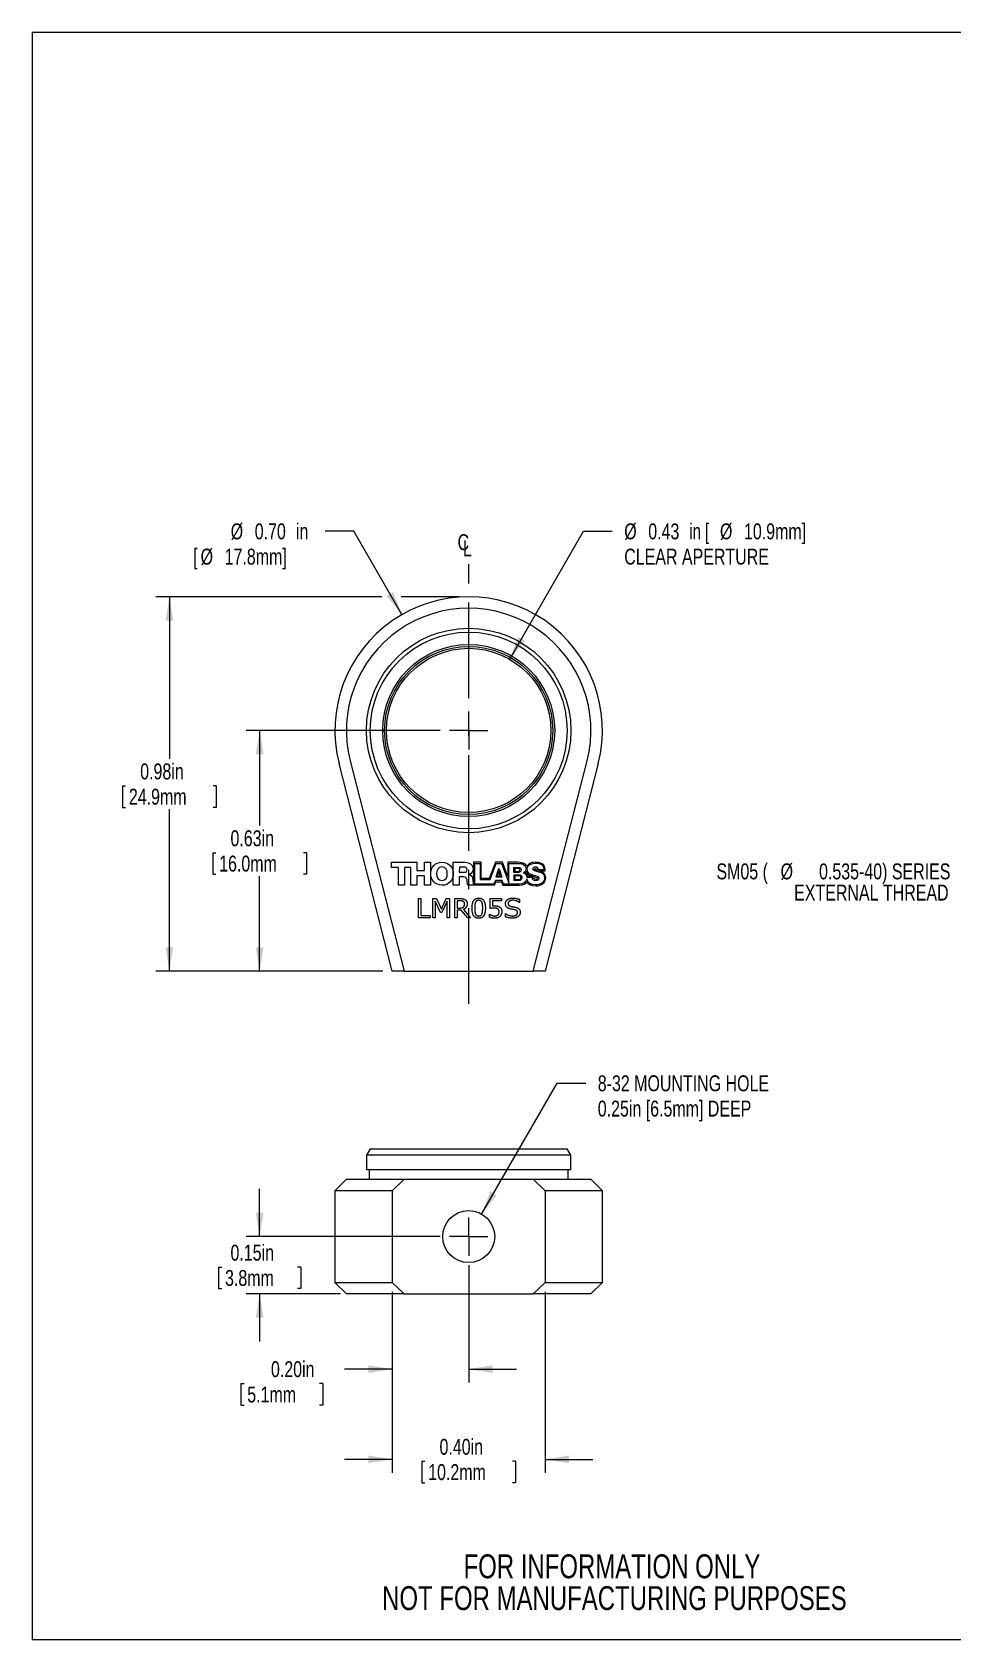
# Model space of a CAD drawing. Header units: inches. Extents: x 0.1 to 10.9, y 0 to 8.5.
# Drawn here: x 0.06 to 4.88, y 0.04 to 8.45 of the extents above; entities that cross this region are included whole.
import ezdxf

# ---------------------------------------------------------------- set-up
doc = ezdxf.new("R2010")
doc.units = ezdxf.units.IN
doc.header["$MEASUREMENT"] = 0
doc.linetypes.add('CENTERX2', pattern=[0.8, 0.5, -0.1, 0.1, -0.1])
doc.styles.add('SLDTEXTSTYLE0', font='TXT', dxfattribs={"width": 0.75})
doc.styles.add('SLDTEXTSTYLE3', font='TXT', dxfattribs={"width": 0.6875})
doc.dimstyles.new('SLDDIMSTYLE0', dxfattribs={"dimtxt": 0.083333, "dimasz": 0.125, "dimexe": 0, "dimexo": 0.0625, "dimgap": 0.020833, "dimtad": 0, "dimtih": 1, "dimtoh": 1, "dimlfac": 0.5, "dimrnd": 1e-09, "dimdsep": 46, "dimtxsty": 'SLDTEXTSTYLE0', "dimsah": 1, "dimcen": 0.09, "dimadec": 0, "dimazin": 2, "dimtfac": 1, "dimtofl": 0, "dimtmove": 0, "dimatfit": 3, "dimfxl": 1, "dimfrac": 2, "dimtolj": 1, "dimtzin": 12, "dimarcsym": 0})
doc.dimstyles.new('SLDDIMSTYLE1', dxfattribs={"dimtxt": 0.083333, "dimasz": 0.125, "dimexe": 0, "dimexo": 0.0625, "dimgap": 0.020833, "dimtad": 0, "dimtih": 1, "dimtoh": 1, "dimlfac": 0.5, "dimrnd": 1e-09, "dimzin": 0, "dimdsep": 46, "dimtxsty": 'SLDTEXTSTYLE0', "dimsah": 1, "dimcen": 0, "dimadec": 0, "dimazin": 0, "dimtfac": 1, "dimtofl": 0, "dimtmove": 0, "dimatfit": 3, "dimfxl": 1, "dimfrac": 2, "dimtolj": 1, "dimtzin": 12, "dimarcsym": 0})
doc.dimstyles.new('SLDDIMSTYLE2', dxfattribs={"dimtxt": 0.083333, "dimasz": 0.125, "dimexe": 0, "dimexo": 0.0625, "dimgap": 0.020833, "dimtad": 0, "dimtih": 1, "dimtoh": 1, "dimlfac": 0.5, "dimrnd": 1e-09, "dimdsep": 46, "dimtxsty": 'SLDTEXTSTYLE0', "dimsah": 1, "dimcen": 0, "dimadec": 0, "dimazin": 2, "dimtfac": 1, "dimtofl": 0, "dimtmove": 0, "dimatfit": 3, "dimfxl": 1, "dimfrac": 2, "dimtolj": 1, "dimtzin": 12, "dimarcsym": 0})
doc.dimstyles.new('SLDDIMSTYLE3', dxfattribs={"dimtxt": 0.083333, "dimasz": 0.125, "dimexe": 0, "dimexo": 0.0625, "dimgap": 0.020833, "dimtad": 0, "dimtih": 1, "dimtoh": 1, "dimlfac": 0.5, "dimrnd": 1e-09, "dimzin": 0, "dimdsep": 46, "dimtxsty": 'SLDTEXTSTYLE0', "dimsah": 1, "dimcen": 0.09, "dimadec": 0, "dimazin": 0, "dimtfac": 1, "dimtmove": 0, "dimatfit": 0, "dimfxl": 1, "dimfrac": 2, "dimtolj": 1, "dimtzin": 12, "dimarcsym": 0})
doc.dimstyles.new('SLDDIMSTYLE4', dxfattribs={"dimtxt": 0.083333, "dimasz": 0.125, "dimexe": 0, "dimexo": 0.0625, "dimgap": 0.020833, "dimtad": 0, "dimtih": 1, "dimtoh": 1, "dimlfac": 0.5, "dimrnd": 1e-09, "dimdsep": 46, "dimtxsty": 'SLDTEXTSTYLE0', "dimsah": 1, "dimcen": 0.09, "dimadec": 0, "dimazin": 2, "dimtfac": 1, "dimtmove": 0, "dimatfit": 0, "dimfxl": 1, "dimfrac": 2, "dimtolj": 1, "dimtzin": 12, "dimarcsym": 0})
doc.dimstyles.new('SLDDIMSTYLE5', dxfattribs={"dimtxt": 0.083333, "dimasz": 0.125, "dimexe": 0, "dimexo": 0.0625, "dimgap": 0.020833, "dimtad": 0, "dimtih": 1, "dimtoh": 1, "dimlfac": 0.5, "dimrnd": 1e-09, "dimzin": 12, "dimdsep": 46, "dimtxsty": 'SLDTEXTSTYLE0', "dimsah": 1, "dimcen": 0, "dimadec": 0, "dimazin": 3, "dimtfac": 1, "dimtofl": 0, "dimtmove": 0, "dimatfit": 3, "dimfxl": 1, "dimfrac": 2, "dimtolj": 1, "dimtzin": 12, "dimarcsym": 0})

# ---------------------------------------------------------------- blocks, each defined once
blk = doc.blocks.new('SW_NOTE_3')
at = {"color": 0, "linetype": 'Continuous', "lineweight": 0, "char_height": 0.125, "attachment_point": 2, "style": 'SLDTEXTSTYLE0'}
for s, insert in [('FOR INFORMATION ONLY', (0.9863, 0.1611)), ('NOT FOR MANUFACTURING PURPOSES', (0.9991, -0.0055))]:
    blk.add_mtext(s, dxfattribs=dict(at, insert=insert))
blk = doc.blocks.new('_D')
at = {"color": 7, "linetype": 'Continuous', "lineweight": 0}
for p, q in [((2.1963, 4.7954), (1.1826, 4.7954)), ((1.2526, 4.7954), (1.2526, 4.2978)), ((1.0069, 4.1555), (1.0069, 4.043)), ((1.0069, 4.1555), (1.0238, 4.1555)), ((1.4982, 4.1555), (1.4813, 4.1555)), ((1.4982, 4.1555), (1.4982, 4.043)), ((1.0069, 4.043), (1.0238, 4.043)), ((1.4982, 4.043), (1.4813, 4.043)), ((1.2526, 3.5354), (1.2526, 4.0331)), ((1.8963, 3.5354), (1.1826, 3.5354))]:
    blk.add_line(p, q, dxfattribs=at)
for points in [[(1.2526, 4.7954), (1.2326, 4.6704), (1.2726, 4.6704)], [(1.2526, 3.5354), (1.2726, 3.6604), (1.2326, 3.6604)]]:
    blk.add_solid(points, dxfattribs=at)
at = {"color": 7, "linetype": 'Continuous', "lineweight": 0, "char_height": 0.08333, "attachment_point": 1, "style": 'SLDTEXTSTYLE0'}
for s, insert in [('0.63in', (1.0999, 4.2729)), ('16.0mm', (1.0407, 4.1405))]:
    blk.add_mtext(s, dxfattribs=dict(at, insert=insert))
blk = doc.blocks.new('_D_1')
at = {"color": 7, "linetype": 'Continuous', "lineweight": 0}
for p, q in [((1.7447, 5.8381), (1.5947, 5.8381)), ((1.9964, 5.4018), (1.7447, 5.8381))]:
    blk.add_line(p, q, dxfattribs=at)
blk.add_solid([(1.9964, 5.4018), (1.9513, 5.52), (1.9166, 5.5)], dxfattribs=at)
at = {"color": 7, "linetype": 'Continuous', "lineweight": 0, "attachment_point": 1, "style": 'SLDTEXTSTYLE0'}
for s, insert, char_height in [('%%c', (1.1011, 5.8793), 0.08333), ('0.70', (1.2268, 5.8793), 0.08333), ('in', (1.4423, 5.8793), 0.08333), ('[', (0.9046, 5.747), 0.0833), ('%%c', (0.9436, 5.747), 0.08333), ('17.8mm]', (1.0694, 5.747), 0.08333)]:
    blk.add_mtext(s, dxfattribs=dict(at, insert=insert, char_height=char_height))
blk = doc.blocks.new('_D_2')
at = {"color": 7, "linetype": 'Continuous', "lineweight": 0}
for p, q in [((1.8924, 5.4954), (0.7101, 5.4954)), ((0.7801, 5.4954), (0.7801, 4.6478)), ((2.2963, 5.4954), (1.9924, 5.4954)), ((0.5345, 4.5055), (0.5345, 4.393)), ((0.5345, 4.5055), (0.5514, 4.5055)), ((1.0257, 4.5055), (1.0089, 4.5055)), ((1.0257, 4.5055), (1.0257, 4.393)), ((0.5345, 4.393), (0.5514, 4.393)), ((0.7801, 3.5354), (0.7801, 4.3831)), ((1.0257, 4.393), (1.0089, 4.393)), ((1.8963, 3.5354), (0.7101, 3.5354))]:
    blk.add_line(p, q, dxfattribs=at)
for points in [[(0.7801, 5.4954), (0.7601, 5.3704), (0.8001, 5.3704)], [(0.7801, 3.5354), (0.8001, 3.6604), (0.7601, 3.6604)]]:
    blk.add_solid(points, dxfattribs=at)
at = {"color": 7, "linetype": 'Continuous', "lineweight": 0, "char_height": 0.08333, "attachment_point": 1, "style": 'SLDTEXTSTYLE0'}
for s, insert in [('0.98in', (0.6275, 4.6229)), ('24.9mm', (0.5683, 4.4905))]:
    blk.add_mtext(s, dxfattribs=dict(at, insert=insert))
blk = doc.blocks.new('_D_3')
at = {"color": 7, "linetype": 'Continuous', "lineweight": 0}
for p, q in [((2.5611, 5.1679), (2.9478, 5.8381)), ((2.9478, 5.8381), (3.0978, 5.8381))]:
    blk.add_line(p, q, dxfattribs=at)
blk.add_solid([(2.5611, 5.1679), (2.6409, 5.2662), (2.6063, 5.2862)], dxfattribs=at)
at = {"color": 7, "linetype": 'Continuous', "lineweight": 0, "attachment_point": 1}
for s, insert, char_height, style in [('%%c', (3.1603, 5.8793), 0.08333, 'SLDTEXTSTYLE0'), ('0.43', (3.286, 5.8793), 0.08333, 'SLDTEXTSTYLE0'), ('in [', (3.5014, 5.8793), 0.08333, 'SLDTEXTSTYLE3'), ('%%c', (3.6611, 5.8793), 0.08333, 'SLDTEXTSTYLE0'), ('10.9mm]', (3.7869, 5.8793), 0.08333, 'SLDTEXTSTYLE0'), ('CLEAR APERTURE', (3.1603, 5.747), 0.083333, 'SLDTEXTSTYLE0')]:
    blk.add_mtext(s, dxfattribs=dict(at, insert=insert, char_height=char_height, style=style))
blk = doc.blocks.new('SW_SYMBOL_MOD_CL')
at = {"color": 0, "linetype": 'Continuous', "lineweight": 0, "char_height": 30.8, "attachment_point": 5, "style": 'SLDTEXTSTYLE0'}
for s, insert in [('C', (15.7, 23.6)), ('L', (23.6, 11.8))]:
    blk.add_mtext(s, dxfattribs=dict(at, insert=insert))
blk = doc.blocks.new('SW_CENTERMARKSYMBOL_0')
at = {"color": 0, "linetype": 'Continuous', "lineweight": 0}
for q in [(0, 0.1), (-0.1, 0), (0, -0.1), (0.1, 0)]:
    blk.add_line((0, 0), q, dxfattribs=at)
blk = doc.blocks.new('_D_4')
at = {"color": 7, "linetype": 'Continuous', "lineweight": 0}
for p, q in [((2.3463, 1.9964), (2.3463, 1.3827)), ((1.9463, 1.8564), (1.9463, 1.3827)), ((1.9463, 1.4527), (1.6965, 1.4527)), ((2.3463, 1.4527), (2.5963, 1.4527)), ((1.1538, 1.3766), (1.1538, 1.2641)), ((1.1538, 1.3766), (1.1707, 1.3766)), ((1.5834, 1.3766), (1.5665, 1.3766)), ((1.5834, 1.3766), (1.5834, 1.2641)), ((1.1538, 1.2641), (1.1707, 1.2641)), ((1.5834, 1.2641), (1.5665, 1.2641))]:
    blk.add_line(p, q, dxfattribs=at)
for points in [[(1.9463, 1.4527), (1.8213, 1.4727), (1.8213, 1.4327)], [(2.3463, 1.4527), (2.4713, 1.4327), (2.4713, 1.4727)]]:
    blk.add_solid(points, dxfattribs=at)
at = {"color": 7, "linetype": 'Continuous', "lineweight": 0, "char_height": 0.08333, "attachment_point": 1, "style": 'SLDTEXTSTYLE0'}
for s, insert in [('0.20in', (1.3118, 1.4939)), ('5.1mm', (1.1875, 1.3616))]:
    blk.add_mtext(s, dxfattribs=dict(at, insert=insert))
blk = doc.blocks.new('_D_5')
at = {"color": 7, "linetype": 'Continuous', "lineweight": 0}
for p, q in [((1.2526, 2.1464), (1.2526, 2.3964)), ((2.1963, 2.1464), (1.1826, 2.1464)), ((1.0378, 1.9865), (1.0378, 1.8739)), ((1.0378, 1.9865), (1.0546, 1.9865)), ((1.4674, 1.9865), (1.4505, 1.9865)), ((1.4674, 1.9865), (1.4674, 1.8739)), ((1.0378, 1.8739), (1.0546, 1.8739)), ((1.4674, 1.8739), (1.4505, 1.8739)), ((1.6763, 1.8464), (1.1826, 1.8464)), ((1.2526, 1.8464), (1.2526, 1.5964))]:
    blk.add_line(p, q, dxfattribs=at)
for points in [[(1.2526, 2.1464), (1.2726, 2.2714), (1.2326, 2.2714)], [(1.2526, 1.8464), (1.2326, 1.7214), (1.2726, 1.7214)]]:
    blk.add_solid(points, dxfattribs=at)
at = {"color": 7, "linetype": 'Continuous', "lineweight": 0, "char_height": 0.08333, "attachment_point": 1, "style": 'SLDTEXTSTYLE0'}
for s, insert in [('0.15in', (1.0999, 2.1038)), ('3.8mm', (1.0715, 1.9714))]:
    blk.add_mtext(s, dxfattribs=dict(at, insert=insert))
blk = doc.blocks.new('_D_6')
at = {"color": 7, "linetype": 'Continuous', "lineweight": 0}
for p, q in [((2.4142, 2.2642), (2.8093, 2.9491)), ((2.8093, 2.9491), (2.9593, 2.9491))]:
    blk.add_line(p, q, dxfattribs=at)
blk.add_solid([(2.4142, 2.2642), (2.494, 2.3625), (2.4594, 2.3825)], dxfattribs=at)
at = {"color": 7, "linetype": 'Continuous', "lineweight": 0, "char_height": 0.083333, "attachment_point": 1, "style": 'SLDTEXTSTYLE0'}
for s, insert in [('8-32 MOUNTING HOLE', (3.0218, 2.9903)), ('0.25in [6.5mm] DEEP', (3.0218, 2.8579))]:
    blk.add_mtext(s, dxfattribs=dict(at, insert=insert))
blk = doc.blocks.new('_D_7')
at = {"color": 7, "linetype": 'Continuous', "lineweight": 0}
for p, q in [((1.9463, 1.8564), (1.9463, 0.9103)), ((2.7463, 1.8564), (2.7463, 0.9103)), ((1.9463, 0.9803), (1.6963, 0.9803)), ((2.1006, 0.9703), (2.1006, 0.8578)), ((2.1006, 0.9703), (2.1175, 0.9703)), ((2.5919, 0.9703), (2.575, 0.9703)), ((2.5919, 0.9703), (2.5919, 0.8578)), ((2.7463, 0.9803), (2.9963, 0.9803)), ((2.1006, 0.8578), (2.1175, 0.8578)), ((2.5919, 0.8578), (2.575, 0.8578))]:
    blk.add_line(p, q, dxfattribs=at)
for points in [[(1.9463, 0.9803), (1.8213, 1.0003), (1.8213, 0.9603)], [(2.7463, 0.9803), (2.8713, 0.9603), (2.8713, 1.0003)]]:
    blk.add_solid(points, dxfattribs=at)
at = {"color": 7, "linetype": 'Continuous', "lineweight": 0, "char_height": 0.08333, "attachment_point": 1, "style": 'SLDTEXTSTYLE0'}
for s, insert in [('0.40in', (2.1936, 1.0877)), ('10.2mm', (2.1344, 0.9553))]:
    blk.add_mtext(s, dxfattribs=dict(at, insert=insert))
blk = doc.blocks.new('SW_CENTERMARKSYMBOL_1')
at = {"color": 0, "linetype": 'Continuous', "lineweight": 0}
for q in [(0, 0.1), (-0.1, 0), (0, -0.1), (0.1, 0)]:
    blk.add_line((0, 0), q, dxfattribs=at)
blk = doc.blocks.new('SW_NOTE_4')
at = {"color": 0, "linetype": 'Continuous', "lineweight": 0, "attachment_point": 3, "style": 'SLDTEXTSTYLE0'}
for s, insert, char_height in [('SM05 (', (-0.9838, 0.0635), 0.08333), ('%%c', (-0.8526, 0.0635), 0.08333), ('0.535-40) SERIES', (-0.0289, 0.0635), 0.083333), ('EXTERNAL THREAD', (-0.0386, -0.0476), 0.083333)]:
    blk.add_mtext(s, dxfattribs=dict(at, insert=insert, char_height=char_height))

msp = doc.modelspace()

# ---------------------------------------------------------------- linework, layer by layer
at = {"color": 7, "linetype": 'Continuous', "lineweight": 0}
for p, q in [((0.0622, 8.4506), (10.9445, 8.4506)), ((0.0622, 8.4506), (0.0622, 0.0356)), ((1.7263, 4.6367), (2.0082, 3.5354)), ((2.6843, 3.5354), (2.9663, 4.6367)), ((1.9463, 3.5354), (1.6681, 4.6218)), ((3.0244, 4.6218), (2.7463, 3.5354)), ((1.9432, 4.1055), (2.0745, 4.1054)), ((1.9432, 4.0786), (1.9432, 4.1055)), ((1.9791, 4.0786), (1.9432, 4.0786)), ((1.9791, 3.9854), (1.9791, 4.0786)), ((2.0105, 4.0785), (2.0105, 3.9854)), ((2.0431, 4.0785), (2.0105, 4.0785)), ((2.0431, 3.9854), (2.0431, 4.0785)), ((2.0745, 4.1054), (2.0745, 4.0617)), ((2.0745, 4.0617), (2.1158, 4.0617)), ((2.1158, 4.0617), (2.1158, 4.1054)), ((2.1158, 4.1054), (2.1472, 4.1054)), ((2.1472, 4.1054), (2.1472, 3.9854)), ((2.2659, 3.9854), (2.266, 4.1054)), ((2.266, 4.1054), (2.3274, 4.1053)), ((2.2974, 4.0804), (2.2973, 4.0534)), ((2.2973, 4.0534), (2.3237, 4.0534)), ((2.3223, 4.0804), (2.2974, 4.0804)), ((2.3507, 4.0415), (2.3507, 4.0411)), ((2.3714, 4.1053), (2.3713, 3.9909)), ((2.4122, 4.1053), (2.3714, 4.1053)), ((2.3777, 3.9911), (2.3777, 4.0994)), ((2.3777, 4.0994), (2.406, 4.0994)), ((2.406, 4.0994), (2.406, 4.0156)), ((2.4122, 4.0198), (2.4122, 4.1053)), ((2.4861, 4.1053), (2.4538, 4.0198)), ((2.4579, 4.0156), (2.4895, 4.0993)), ((2.5231, 4.1053), (2.4861, 4.1053)), ((2.5018, 4.0708), (2.4877, 4.0275)), ((2.4895, 4.0993), (2.5182, 4.0993)), ((2.5038, 4.0594), (2.4953, 4.0333)), ((2.5018, 4.0708), (2.5063, 4.0708)), ((2.5119, 4.0332), (2.5038, 4.0594)), ((2.5063, 4.0708), (2.5199, 4.0275)), ((2.5182, 4.0993), (2.5564, 3.9984)), ((2.5508, 4.0305), (2.5231, 4.1053)), ((2.6038, 4.1053), (2.5508, 4.1053)), ((2.5508, 4.1053), (2.5508, 4.0305)), ((2.5564, 3.9984), (2.5564, 4.0993)), ((2.5564, 4.0993), (2.6072, 4.0993)), ((2.5822, 4.0789), (2.6073, 4.0789)), ((2.5822, 4.0527), (2.5822, 4.0789)), ((2.6073, 4.0527), (2.5822, 4.0527)), ((2.5822, 4.0401), (2.6101, 4.0401)), ((2.5822, 4.0401), (2.5822, 4.0099)), ((2.6052, 4.0731), (2.5877, 4.0731)), ((2.5877, 4.0731), (2.5877, 4.058)), ((2.5877, 4.058), (2.6052, 4.058)), ((2.7402, 4.0668), (2.7119, 4.0668)), ((2.7132, 4.0608), (2.7462, 4.0609)), ((2.0105, 3.9854), (1.9791, 3.9854)), ((2.0744, 3.9854), (2.0431, 3.9854)), ((2.0745, 4.0348), (2.0744, 3.9854)), ((2.1158, 4.0348), (2.0745, 4.0348)), ((2.1158, 3.9854), (2.1158, 4.0348)), ((2.1472, 3.9854), (2.1158, 3.9854)), ((2.2973, 3.9854), (2.2659, 3.9854)), ((2.2973, 4.0291), (2.2973, 3.9854)), ((2.3211, 4.029), (2.2973, 4.0291)), ((2.482, 3.9853), (2.3422, 3.9853)), ((2.4779, 3.9911), (2.3777, 3.9911)), ((2.406, 4.0156), (2.4579, 4.0156)), ((2.4538, 4.0198), (2.4122, 4.0198)), ((2.4862, 4.0093), (2.4779, 3.9911)), ((2.482, 3.9853), (2.4892, 4.003)), ((2.5212, 4.0093), (2.4862, 4.0093)), ((2.5199, 4.0275), (2.4877, 4.0275)), ((2.4892, 4.003), (2.5183, 4.003)), ((2.4953, 4.0333), (2.5119, 4.0332)), ((2.5183, 4.003), (2.5251, 3.9853)), ((2.5293, 3.9909), (2.5212, 4.0093)), ((2.5251, 3.9853), (2.6147, 3.9853)), ((2.6085, 3.9909), (2.5293, 3.9909)), ((2.6101, 4.0099), (2.5822, 4.0099)), ((2.6085, 4.0345), (2.5875, 4.0345)), ((2.5875, 4.0345), (2.5875, 4.015)), ((2.5875, 4.015), (2.6085, 4.015)), ((2.6506, 4.0276), (2.6776, 4.0276)), ((2.6816, 4.0326), (2.6543, 4.0326)), ((2.083, 3.9154), (2.0956, 3.9154)), ((2.083, 3.8154), (2.083, 3.9154)), ((2.0956, 3.9154), (2.0956, 3.8268)), ((2.1589, 3.9154), (2.1772, 3.9154)), ((2.1589, 3.8154), (2.1589, 3.9154)), ((2.1716, 3.9017), (2.1716, 3.8154)), ((2.1986, 3.8433), (2.1716, 3.9017)), ((2.1772, 3.9154), (2.2033, 3.86)), ((2.2033, 3.86), (2.2285, 3.9154)), ((2.2336, 3.9017), (2.2064, 3.8433)), ((2.2285, 3.9154), (2.2463, 3.9154)), ((2.2336, 3.8154), (2.2336, 3.9017)), ((2.2463, 3.9154), (2.2463, 3.8154)), ((2.2741, 3.9154), (2.3017, 3.9154)), ((2.2741, 3.8154), (2.2741, 3.9154)), ((2.2868, 3.9041), (2.2868, 3.8661)), ((2.3023, 3.9041), (2.2868, 3.9041)), ((2.4589, 3.9154), (2.5184, 3.9154)), ((2.4589, 3.8635), (2.4589, 3.9154)), ((2.4716, 3.9041), (2.4716, 3.8769)), ((2.5184, 3.9041), (2.4716, 3.9041)), ((2.5184, 3.9154), (2.5184, 3.9041)), ((2.6121, 3.8952), (2.6111, 3.8952)), ((2.6121, 3.911), (2.6121, 3.8952)), ((2.145, 3.8154), (2.083, 3.8154)), ((2.0956, 3.8268), (2.145, 3.8268)), ((2.145, 3.8268), (2.145, 3.8154)), ((2.1716, 3.8154), (2.1589, 3.8154)), ((2.2064, 3.8433), (2.1986, 3.8433)), ((2.2463, 3.8154), (2.2336, 3.8154)), ((2.2868, 3.8154), (2.2741, 3.8154)), ((2.2868, 3.8661), (2.3001, 3.8661)), ((2.2868, 3.8547), (2.2868, 3.8154)), ((2.3077, 3.8547), (2.2868, 3.8547)), ((2.3412, 3.8154), (2.3077, 3.8547)), ((2.3187, 3.8587), (2.3564, 3.8154)), ((2.3564, 3.8154), (2.3412, 3.8154)), ((2.4551, 3.8332), (2.4561, 3.8332)), ((2.4551, 3.8188), (2.4551, 3.8332)), ((2.5387, 3.837), (2.5396, 3.837)), ((2.5387, 3.8207), (2.5387, 3.837)), ((2.0082, 3.5354), (1.9463, 3.5354)), ((2.0082, 3.5354), (2.6843, 3.5354)), ((2.7463, 3.5354), (2.6843, 3.5354)), ((1.8313, 2.6064), (1.8113, 2.5718)), ((1.8113, 2.5718), (1.8113, 2.4964)), ((2.8813, 2.5718), (1.8113, 2.5718)), ((1.8313, 2.6064), (2.8613, 2.6064)), ((2.8813, 2.5718), (2.8613, 2.6064)), ((2.8813, 2.4964), (2.8813, 2.5718)), ((1.7063, 2.4464), (1.6463, 2.3864)), ((1.7063, 2.4464), (1.7263, 2.4464)), ((1.7263, 2.4464), (2.0082, 2.4464)), ((2.8813, 2.4964), (1.8113, 2.4964)), ((1.8263, 2.4964), (1.8263, 2.4464)), ((2.0082, 2.4464), (1.9463, 2.3864)), ((2.0082, 2.4464), (2.6843, 2.4464)), ((2.7463, 2.3864), (2.6843, 2.4464)), ((2.6843, 2.4464), (2.9663, 2.4464)), ((2.7083, 2.4464), (2.7083, 2.4464)), ((2.8663, 2.4464), (2.8663, 2.4964)), ((2.9663, 2.4464), (2.9863, 2.4464)), ((3.0463, 2.3864), (2.9863, 2.4464)), ((1.6463, 2.3864), (1.6463, 1.9064)), ((1.6681, 2.3864), (1.6463, 2.3864)), ((1.9463, 2.3864), (1.6681, 2.3864)), ((1.9463, 2.3864), (1.9463, 1.9064)), ((2.7463, 2.3864), (2.7463, 1.9064)), ((3.0244, 2.3864), (2.7463, 2.3864)), ((3.0463, 2.3864), (3.0244, 2.3864)), ((3.0463, 1.9064), (3.0463, 2.3864)), ((1.6463, 1.9064), (1.7063, 1.8464)), ((1.6463, 1.9064), (1.6681, 1.9064)), ((1.6681, 1.9064), (1.9463, 1.9064)), ((1.9463, 1.9064), (2.0082, 1.8464)), ((2.6843, 1.8464), (2.7463, 1.9064)), ((2.7463, 1.9064), (3.0244, 1.9064)), ((2.9863, 1.8464), (3.0463, 1.9064)), ((3.0244, 1.9064), (3.0463, 1.9064)), ((1.7263, 1.8464), (1.7063, 1.8464)), ((2.0082, 1.8464), (1.7263, 1.8464)), ((2.0082, 1.8464), (2.6843, 1.8464)), ((2.9663, 1.8464), (2.6843, 1.8464)), ((2.9863, 1.8464), (2.9663, 1.8464)), ((10.9445, 0.0356), (0.0622, 0.0356))]:
    msp.add_line(p, q, dxfattribs=at)
at = {"color": 7, "linetype": 'CENTERX2', "lineweight": 0}
msp.add_line((2.3463, 3.3654), (2.3463, 5.6654), dxfattribs=at)
at = {"color": 7, "linetype": 'Continuous', "lineweight": 0}
for centre, radius in [((2.3463, 4.7954), 0.535), ((2.3463, 4.7954), 0.515), ((2.3463, 4.7954), 0.45), ((2.3463, 4.7954), 0.44), ((2.3463, 4.7954), 0.43), ((2.3463, 2.1464), 0.136)]:
    msp.add_circle(centre, radius, dxfattribs=at)
for radius in [0.7, 0.64]:
    msp.add_arc((2.3463, 4.7954), radius, 345.63999, 194.36001, dxfattribs=at)
for points in [[(2.1474, 4.0455), (2.1483, 4.079), (2.1695, 4.1053), (2.2064, 4.1054)], [(2.2066, 3.9854), (2.1695, 3.9855), (2.1483, 4.0119), (2.1474, 4.0455)], [(2.2064, 4.0811), (2.1862, 4.0811), (2.1784, 4.0633), (2.1784, 4.0455)], [(2.1784, 4.0455), (2.1784, 4.0277), (2.1862, 4.0099), (2.2064, 4.0099)], [(2.2064, 4.1054), (2.2435, 4.1054), (2.2649, 4.079), (2.2659, 4.0453)], [(2.2344, 4.0455), (2.2344, 4.0633), (2.2267, 4.0811), (2.2064, 4.0811)], [(2.2064, 4.0099), (2.2267, 4.0099), (2.2344, 4.0277), (2.2344, 4.0455)], [(2.2659, 4.0453), (2.2648, 4.0118), (2.2436, 3.9854), (2.2066, 3.9854)], [(2.3382, 4.0675), (2.3382, 4.0764), (2.3311, 4.0804), (2.3223, 4.0804)], [(2.3237, 4.0534), (2.3331, 4.0534), (2.3382, 4.0584), (2.3382, 4.0675)], [(2.3274, 4.1053), (2.3487, 4.1053), (2.3696, 4.0958), (2.3696, 4.0716)], [(2.3696, 4.0716), (2.3696, 4.0586), (2.3633, 4.0463), (2.3507, 4.0415)], [(2.3507, 4.0411), (2.3635, 4.0381), (2.3672, 4.0238), (2.3682, 4.0124)], [(2.6504, 4.0836), (2.6453, 4.0932), (2.6424, 4.1053), (2.6038, 4.1053)], [(2.6145, 4.0655), (2.6145, 4.0713), (2.61, 4.0731), (2.6052, 4.0731)], [(2.6052, 4.058), (2.6091, 4.058), (2.6145, 4.0599), (2.6145, 4.0655)], [(2.6072, 4.0993), (2.6258, 4.0996), (2.6464, 4.0948), (2.6463, 4.0722)], [(2.6073, 4.0789), (2.6141, 4.0789), (2.6206, 4.0756), (2.6206, 4.0657)], [(2.6206, 4.0657), (2.6206, 4.0559), (2.6129, 4.0527), (2.6073, 4.0527)], [(2.6101, 4.0401), (2.6177, 4.0401), (2.6248, 4.0364), (2.6248, 4.0249)], [(2.6463, 4.0722), (2.6463, 4.0625), (2.6406, 4.0547), (2.6321, 4.0505)], [(2.6321, 4.0505), (2.6427, 4.0474), (2.6496, 4.0386), (2.6506, 4.0276)], [(2.6427, 4.0509), (2.645, 4.0535), (2.6483, 4.0561), (2.6494, 4.0606)], [(2.6543, 4.0326), (2.6543, 4.0408), (2.6472, 4.0479), (2.6427, 4.0509)], [(2.6494, 4.0606), (2.6494, 4.0479), (2.6614, 4.0382), (2.6763, 4.0341)], [(2.6963, 4.1064), (2.6692, 4.1064), (2.6558, 4.0932), (2.6504, 4.0836)], [(2.6526, 4.0687), (2.6526, 4.0923), (2.6764, 4.1016), (2.6968, 4.1016)], [(2.6843, 4.0376), (2.6688, 4.042), (2.6526, 4.0489), (2.6526, 4.0687)], [(2.6945, 4.0798), (2.6884, 4.0798), (2.6808, 4.0777), (2.6808, 4.0706)], [(2.6808, 4.0706), (2.6808, 4.0622), (2.6964, 4.0607), (2.7122, 4.0563)], [(2.6869, 4.0703), (2.6869, 4.0717), (2.6935, 4.0727), (2.6966, 4.0726)], [(2.706, 4.0627), (2.691, 4.0665), (2.6869, 4.0671), (2.6869, 4.0703)], [(2.7119, 4.0668), (2.7124, 4.0766), (2.7031, 4.0798), (2.6945, 4.0798)], [(2.7462, 4.0609), (2.7462, 4.0784), (2.7428, 4.1064), (2.6963, 4.1064)], [(2.6966, 4.0726), (2.7031, 4.0724), (2.7051, 4.0711), (2.7057, 4.0672)], [(2.6968, 4.1016), (2.7183, 4.1015), (2.74, 4.0911), (2.7402, 4.0668)], [(2.7057, 4.0672), (2.706, 4.0656), (2.706, 4.0647), (2.706, 4.0627)], [(2.7122, 4.0563), (2.7279, 4.0519), (2.7437, 4.0447), (2.7437, 4.0252)], [(2.714, 4.0606), (2.7137, 4.0607), (2.7135, 4.0607), (2.7132, 4.0608)], [(2.7493, 4.0228), (2.7493, 4.0465), (2.7357, 4.0549), (2.714, 4.0606)], [(2.3387, 4.0045), (2.3378, 4.0166), (2.3358, 4.029), (2.3211, 4.029)], [(2.3422, 3.9853), (2.3395, 3.9894), (2.339, 4.0011), (2.3387, 4.0045)], [(2.3682, 4.0124), (2.3686, 4.0086), (2.3692, 3.9979), (2.3713, 3.9909)], [(2.6196, 4.0247), (2.6196, 4.0321), (2.6142, 4.0345), (2.6085, 4.0345)], [(2.6085, 4.015), (2.6132, 4.015), (2.6196, 4.0174), (2.6196, 4.0247)], [(2.6503, 4.0187), (2.6474, 3.9981), (2.6298, 3.9909), (2.6085, 3.9909)], [(2.6248, 4.0249), (2.6248, 4.0136), (2.6163, 4.0099), (2.6101, 4.0099)], [(2.6147, 3.9853), (2.6307, 3.9855), (2.6456, 3.9931), (2.6502, 4.0043)], [(2.6502, 4.0043), (2.6545, 3.9931), (2.6695, 3.9819), (2.6986, 3.9819)], [(2.6964, 3.9876), (2.6744, 3.9876), (2.6546, 3.9976), (2.6503, 4.0187)], [(2.6763, 4.0341), (2.678, 4.0336), (2.6798, 4.0331), (2.6816, 4.0326)], [(2.6776, 4.0276), (2.6782, 4.0149), (2.6861, 4.0108), (2.6981, 4.0108)], [(2.693, 4.0172), (2.6825, 4.0201), (2.6824, 4.0259), (2.6824, 4.0324)], [(2.6824, 4.0324), (2.6956, 4.0286), (2.709, 4.024), (2.7083, 4.0212)], [(2.7154, 4.0218), (2.7154, 4.0314), (2.6999, 4.0332), (2.6843, 4.0376)], [(2.7083, 4.0212), (2.707, 4.0159), (2.7031, 4.0144), (2.693, 4.0172)], [(2.7437, 4.0252), (2.7437, 3.9978), (2.7203, 3.9876), (2.6964, 3.9876)], [(2.6981, 4.0108), (2.7066, 4.0108), (2.7154, 4.0138), (2.7154, 4.0218)], [(2.6986, 3.9819), (2.7277, 3.9819), (2.7493, 3.9995), (2.7493, 4.0228)]]:
    msp.add_open_spline(points, degree=3, dxfattribs=at)
for points, knots in [([(2.3001, 3.8661), (2.3011, 3.8661), (2.3031, 3.8661), (2.3059, 3.8663), (2.3085, 3.8667), (2.311, 3.8671), (2.3132, 3.8678), (2.3153, 3.8687), (2.3172, 3.8699), (2.3183, 3.8709), (2.3189, 3.8713)], [0, 0, 0, 0, 0.151332, 0.29307, 0.424794, 0.548705, 0.665672, 0.779017, 0.88959, 1, 1, 1, 1]), ([(2.3017, 3.9154), (2.3031, 3.9154), (2.3059, 3.9154), (2.3098, 3.9152), (2.3133, 3.9148), (2.3165, 3.9143), (2.3195, 3.9136), (2.3222, 3.9127), (2.3249, 3.9115), (2.3265, 3.9105), (2.3273, 3.91)], [0, 0, 0, 0, 0.161052, 0.308885, 0.442335, 0.563177, 0.676001, 0.785387, 0.893479, 1, 1, 1, 1]), ([(2.3183, 3.9005), (2.3178, 3.9009), (2.3168, 3.9015), (2.3152, 3.9022), (2.3134, 3.9029), (2.3115, 3.9033), (2.3094, 3.9037), (2.3072, 3.9039), (2.3048, 3.904), (2.3031, 3.9041), (2.3023, 3.9041)], [0, 0, 0, 0, 0.105432, 0.212693, 0.325664, 0.442822, 0.566916, 0.701779, 0.845697, 1, 1, 1, 1]), ([(2.3248, 3.8872), (2.3247, 3.8879), (2.3247, 3.8893), (2.3244, 3.8913), (2.3239, 3.8932), (2.3233, 3.8949), (2.3224, 3.8965), (2.3213, 3.898), (2.3199, 3.8994), (2.3188, 3.9001), (2.3183, 3.9005)], [0, 0, 0, 0, 0.135671, 0.266034, 0.388829, 0.508987, 0.626837, 0.746505, 0.87036, 1, 1, 1, 1]), ([(2.3387, 3.888), (2.3387, 3.8871), (2.3386, 3.8854), (2.3384, 3.8828), (2.338, 3.8804), (2.3374, 3.878), (2.3366, 3.8758), (2.3357, 3.8736), (2.3346, 3.8716), (2.3334, 3.8697), (2.332, 3.868), (2.3305, 3.8663), (2.3288, 3.8647), (2.327, 3.8633), (2.3251, 3.862), (2.3231, 3.8608), (2.321, 3.8596), (2.3195, 3.859), (2.3187, 3.8587)], [0, 0, 0, 0, 0.070383, 0.137949, 0.203489, 0.266812, 0.32894, 0.389635, 0.449566, 0.509405, 0.568823, 0.628206, 0.68792, 0.74831, 0.809318, 0.871253, 0.934651, 1, 1, 1, 1]), ([(2.3189, 3.8713), (2.3194, 3.8718), (2.3203, 3.8728), (2.3215, 3.8744), (2.3225, 3.8761), (2.3234, 3.8779), (2.324, 3.8799), (2.3244, 3.8821), (2.3247, 3.8846), (2.3247, 3.8863), (2.3248, 3.8872)], [0, 0, 0, 0, 0.117034, 0.230355, 0.342686, 0.45476, 0.572663, 0.702231, 0.844647, 1, 1, 1, 1]), ([(2.3273, 3.91), (2.3282, 3.9094), (2.3299, 3.9083), (2.3321, 3.9062), (2.3341, 3.9039), (2.3357, 3.9013), (2.3371, 3.8985), (2.338, 3.8953), (2.3386, 3.8918), (2.3386, 3.8893), (2.3387, 3.888)], [0, 0, 0, 0, 0.12046, 0.237385, 0.353493, 0.469003, 0.587858, 0.714821, 0.851378, 1, 1, 1, 1]), ([(2.364, 3.8654), (2.364, 3.8676), (2.3641, 3.8718), (2.3645, 3.8778), (2.3651, 3.8835), (2.366, 3.8887), (2.3672, 3.8934), (2.3686, 3.8978), (2.3704, 3.9016), (2.3723, 3.9051), (2.3746, 3.9082), (2.3772, 3.9108), (2.3801, 3.913), (2.3832, 3.9149), (2.3867, 3.9163), (2.3905, 3.9172), (2.3945, 3.9179), (2.3974, 3.9179), (2.3988, 3.918)], [0, 0, 0, 0, 0.0906329, 0.1753653, 0.2541102, 0.3274215, 0.3955561, 0.458874, 0.5179348, 0.5729694, 0.6252988, 0.6761318, 0.7265934, 0.7771871, 0.8289458, 0.8827905, 0.9396207, 1, 1, 1, 1]), ([(2.3819, 3.896), (2.3815, 3.8951), (2.3807, 3.8932), (2.3799, 3.8901), (2.3792, 3.8867), (2.3787, 3.8829), (2.3784, 3.8788), (2.3781, 3.8745), (2.378, 3.87), (2.3779, 3.867), (2.3779, 3.8654)], [0, 0, 0, 0, 0.092933, 0.195519, 0.309146, 0.433137, 0.565429, 0.704474, 0.849092, 1, 1, 1, 1]), ([(2.3988, 3.9066), (2.3978, 3.9066), (2.3959, 3.9065), (2.3931, 3.906), (2.3906, 3.9052), (2.3884, 3.904), (2.3864, 3.9025), (2.3847, 3.9006), (2.3831, 3.8985), (2.3823, 3.8969), (2.3819, 3.896)], [0, 0, 0, 0, 0.141373, 0.271633, 0.394112, 0.510434, 0.625792, 0.743398, 0.867888, 1, 1, 1, 1]), ([(2.3988, 3.918), (2.4003, 3.9179), (2.4031, 3.9179), (2.4072, 3.9173), (2.411, 3.9162), (2.4145, 3.9148), (2.4177, 3.9129), (2.4206, 3.9107), (2.4231, 3.908), (2.4254, 3.9049), (2.4273, 3.9014), (2.429, 3.8975), (2.4304, 3.8932), (2.4316, 3.8885), (2.4325, 3.8833), (2.4332, 3.8777), (2.4335, 3.8718), (2.4336, 3.8676), (2.4336, 3.8655)], [0, 0, 0, 0, 0.061036, 0.1185111, 0.1731258, 0.2253349, 0.2761557, 0.3266573, 0.3779752, 0.4308974, 0.4863703, 0.5456757, 0.6087552, 0.6767412, 0.7493172, 0.8273776, 0.9108638, 1, 1, 1, 1]), ([(2.4156, 3.8961), (2.4152, 3.8969), (2.4144, 3.8985), (2.4129, 3.9007), (2.4112, 3.9025), (2.4092, 3.904), (2.407, 3.9052), (2.4045, 3.906), (2.4018, 3.9065), (2.3998, 3.9066), (2.3988, 3.9066)], [0, 0, 0, 0, 0.130234, 0.253324, 0.370505, 0.485287, 0.600872, 0.723431, 0.855641, 1, 1, 1, 1]), ([(2.4197, 3.8655), (2.4197, 3.8672), (2.4197, 3.8704), (2.4195, 3.875), (2.4192, 3.8793), (2.4189, 3.8832), (2.4184, 3.8869), (2.4177, 3.8902), (2.4168, 3.8933), (2.416, 3.8952), (2.4156, 3.8961)], [0, 0, 0, 0, 0.1596511, 0.3085656, 0.4461934, 0.5739691, 0.6921584, 0.8020565, 0.9040987, 1, 1, 1, 1]), ([(2.4716, 3.8769), (2.4726, 3.877), (2.4745, 3.8772), (2.4775, 3.8773), (2.4802, 3.8774), (2.482, 3.8775), (2.4828, 3.8775)], [0, 0, 0, 0, 0.263732, 0.530514, 0.784727, 1, 1, 1, 1]), ([(2.4828, 3.8775), (2.4841, 3.8775), (2.4867, 3.8774), (2.4904, 3.8772), (2.4938, 3.8768), (2.4971, 3.8761), (2.5001, 3.8753), (2.503, 3.8742), (2.5058, 3.8729), (2.5075, 3.8718), (2.5084, 3.8712)], [0, 0, 0, 0, 0.147901, 0.286494, 0.4169, 0.538123, 0.654717, 0.770069, 0.884478, 1, 1, 1, 1]), ([(2.5084, 3.8712), (2.5092, 3.8706), (2.5109, 3.8693), (2.5132, 3.867), (2.5151, 3.8644), (2.5168, 3.8616), (2.5181, 3.8585), (2.519, 3.8549), (2.5196, 3.851), (2.5197, 3.8483), (2.5197, 3.8469)], [0, 0, 0, 0, 0.115812, 0.229277, 0.343231, 0.459497, 0.579885, 0.709339, 0.848594, 1, 1, 1, 1]), ([(2.5387, 3.889), (2.5387, 3.89), (2.5388, 3.892), (2.5393, 3.895), (2.5401, 3.8979), (2.5413, 3.9006), (2.5428, 3.9031), (2.5447, 3.9056), (2.5469, 3.9078), (2.5494, 3.9099), (2.5522, 3.9118), (2.5552, 3.9134), (2.5583, 3.9149), (2.5616, 3.916), (2.5651, 3.9169), (2.5688, 3.9175), (2.5727, 3.9179), (2.5754, 3.918), (2.5767, 3.918)], [0, 0, 0, 0, 0.058241, 0.114643, 0.16986, 0.224931, 0.280082, 0.336622, 0.395571, 0.456858, 0.520264, 0.583453, 0.647966, 0.713812, 0.781474, 0.851397, 0.924389, 1, 1, 1, 1]), ([(2.5651, 3.8612), (2.564, 3.8614), (2.5619, 3.8619), (2.5588, 3.8628), (2.556, 3.8639), (2.5534, 3.865), (2.551, 3.8663), (2.5488, 3.8677), (2.5469, 3.8692), (2.5451, 3.8709), (2.5436, 3.8727), (2.5423, 3.8746), (2.5412, 3.8767), (2.5403, 3.8789), (2.5395, 3.8812), (2.539, 3.8837), (2.5387, 3.8863), (2.5387, 3.8881), (2.5387, 3.889)], [0, 0, 0, 0, 0.07914, 0.154595, 0.225589, 0.292848, 0.357332, 0.418403, 0.477573, 0.534348, 0.590311, 0.645392, 0.700845, 0.757254, 0.814723, 0.874204, 0.93564, 1, 1, 1, 1]), ([(2.5766, 3.9066), (2.5757, 3.9066), (2.574, 3.9065), (2.5715, 3.9063), (2.5691, 3.906), (2.5668, 3.9055), (2.5647, 3.9049), (2.5627, 3.9041), (2.5609, 3.9031), (2.5592, 3.9021), (2.5576, 3.9009), (2.5563, 3.8996), (2.5552, 3.8983), (2.5542, 3.8968), (2.5535, 3.8953), (2.553, 3.8937), (2.5526, 3.892), (2.5526, 3.8909), (2.5526, 3.8903)], [0, 0, 0, 0, 0.0820152, 0.1599519, 0.234187, 0.3051246, 0.3734499, 0.4393408, 0.5030895, 0.5657336, 0.6259374, 0.6822013, 0.7364846, 0.7890871, 0.8410885, 0.8925509, 0.9454656, 1, 1, 1, 1]), ([(2.5526, 3.8903), (2.5526, 3.8893), (2.5527, 3.8874), (2.5533, 3.8847), (2.5543, 3.8823), (2.5555, 3.8806), (2.5567, 3.8794), (2.5578, 3.8786), (2.559, 3.8778), (2.5604, 3.8771), (2.5619, 3.8765), (2.5636, 3.8758), (2.5654, 3.8753), (2.5667, 3.875), (2.5673, 3.8748)], [0, 0, 0, 0, 0.126809, 0.242878, 0.349829, 0.453085, 0.505824, 0.56249, 0.62316, 0.688376, 0.757805, 0.832834, 0.913418, 1, 1, 1, 1]), ([(2.5673, 3.8748), (2.5681, 3.8746), (2.5699, 3.8743), (2.5727, 3.8737), (2.576, 3.8731), (2.5797, 3.8725), (2.5834, 3.8719), (2.587, 3.8712), (2.5902, 3.8705), (2.5922, 3.8699), (2.5932, 3.8697)], [0, 0, 0, 0, 0.0932523, 0.2030994, 0.3310221, 0.4754246, 0.6236442, 0.7602181, 0.8859457, 1, 1, 1, 1]), ([(2.6111, 3.8952), (2.6101, 3.896), (2.608, 3.8977), (2.6044, 3.8998), (2.6003, 3.9017), (2.5959, 3.9034), (2.5912, 3.9048), (2.5864, 3.9058), (2.5815, 3.9065), (2.5782, 3.9066), (2.5766, 3.9066)], [0, 0, 0, 0, 0.10561, 0.218147, 0.339465, 0.469263, 0.603047, 0.735095, 0.867479, 1, 1, 1, 1]), ([(2.5767, 3.918), (2.5785, 3.918), (2.5819, 3.9179), (2.5869, 3.9175), (2.5917, 3.9169), (2.5963, 3.916), (2.6006, 3.9149), (2.6047, 3.9138), (2.6085, 3.9125), (2.6109, 3.9115), (2.6121, 3.911)], [0, 0, 0, 0, 0.143813, 0.28253, 0.415472, 0.543642, 0.666483, 0.783334, 0.894419, 1, 1, 1, 1]), ([(2.3988, 3.8129), (2.3973, 3.8129), (2.3945, 3.813), (2.3904, 3.8136), (2.3866, 3.8146), (2.3831, 3.8161), (2.3799, 3.8179), (2.3771, 3.8201), (2.3745, 3.8227), (2.3722, 3.8258), (2.3703, 3.8293), (2.3686, 3.8332), (2.3672, 3.8375), (2.366, 3.8422), (2.3651, 3.8474), (2.3644, 3.853), (2.3641, 3.8591), (2.364, 3.8632), (2.364, 3.8654)], [0, 0, 0, 0, 0.060973, 0.118388, 0.172874, 0.22467, 0.275401, 0.32568, 0.376549, 0.428972, 0.484148, 0.542887, 0.606162, 0.674011, 0.747103, 0.82563, 0.909854, 1, 1, 1, 1]), ([(2.3779, 3.8654), (2.3779, 3.8637), (2.3779, 3.8605), (2.3781, 3.8559), (2.3783, 3.8517), (2.3786, 3.8479), (2.3791, 3.8444), (2.3797, 3.8411), (2.3806, 3.838), (2.3814, 3.8361), (2.3818, 3.8351)], [0, 0, 0, 0, 0.164101, 0.314107, 0.45075, 0.57345, 0.686481, 0.794892, 0.899373, 1, 1, 1, 1]), ([(2.3818, 3.8351), (2.3822, 3.8343), (2.3829, 3.8326), (2.3844, 3.8305), (2.3861, 3.8286), (2.388, 3.827), (2.3903, 3.8258), (2.3928, 3.8249), (2.3957, 3.8244), (2.3977, 3.8243), (2.3988, 3.8243)], [0, 0, 0, 0, 0.127944, 0.248237, 0.364445, 0.478579, 0.594718, 0.717963, 0.852139, 1, 1, 1, 1]), ([(2.4336, 3.8655), (2.4336, 3.8633), (2.4335, 3.8591), (2.4331, 3.853), (2.4325, 3.8473), (2.4316, 3.8421), (2.4304, 3.8373), (2.429, 3.8329), (2.4272, 3.8291), (2.4252, 3.8256), (2.4229, 3.8226), (2.4204, 3.82), (2.4175, 3.8178), (2.4143, 3.816), (2.4108, 3.8146), (2.4071, 3.8136), (2.403, 3.813), (2.4002, 3.813), (2.3988, 3.8129)], [0, 0, 0, 0, 0.091407, 0.176641, 0.256162, 0.329703, 0.398133, 0.461415, 0.520191, 0.575095, 0.627122, 0.67773, 0.727609, 0.777901, 0.829631, 0.883445, 0.93993, 1, 1, 1, 1]), ([(2.3988, 3.8243), (2.3998, 3.8243), (2.4017, 3.8244), (2.4045, 3.8249), (2.407, 3.8257), (2.4093, 3.8269), (2.4113, 3.8284), (2.413, 3.8302), (2.4145, 3.8324), (2.4153, 3.834), (2.4157, 3.8349)], [0, 0, 0, 0, 0.141458, 0.272712, 0.395264, 0.512481, 0.627909, 0.745586, 0.869079, 1, 1, 1, 1]), ([(2.4157, 3.8349), (2.416, 3.8358), (2.4168, 3.8378), (2.4177, 3.8409), (2.4184, 3.8442), (2.4189, 3.8478), (2.4192, 3.8517), (2.4195, 3.856), (2.4197, 3.8606), (2.4197, 3.8638), (2.4197, 3.8655)], [0, 0, 0, 0, 0.09849, 0.201838, 0.311695, 0.42746, 0.552805, 0.68991, 0.838946, 1, 1, 1, 1]), ([(2.4835, 3.8129), (2.4821, 3.8129), (2.4795, 3.813), (2.4755, 3.8133), (2.4716, 3.8138), (2.4679, 3.8146), (2.4643, 3.8155), (2.461, 3.8165), (2.4579, 3.8176), (2.456, 3.8184), (2.4551, 3.8188)], [0, 0, 0, 0, 0.1377, 0.273812, 0.407978, 0.540702, 0.668658, 0.787067, 0.897957, 1, 1, 1, 1]), ([(2.4561, 3.8332), (2.457, 3.8326), (2.4589, 3.8313), (2.462, 3.8297), (2.4652, 3.8282), (2.4687, 3.8269), (2.4723, 3.8257), (2.4759, 3.8249), (2.4795, 3.8244), (2.4818, 3.8243), (2.483, 3.8243)], [0, 0, 0, 0, 0.11569, 0.236358, 0.361367, 0.492737, 0.624634, 0.753014, 0.877387, 1, 1, 1, 1]), ([(2.4796, 3.8661), (2.4777, 3.866), (2.4739, 3.866), (2.4692, 3.8654), (2.4657, 3.8648), (2.4633, 3.8644), (2.461, 3.864), (2.4596, 3.8637), (2.4589, 3.8635)], [0, 0, 0, 0, 0.276374, 0.543841, 0.670693, 0.789116, 0.899306, 1, 1, 1, 1]), ([(2.4991, 3.8614), (2.4985, 3.8618), (2.4973, 3.8627), (2.4952, 3.8637), (2.493, 3.8645), (2.4906, 3.8651), (2.4881, 3.8655), (2.4854, 3.8659), (2.4825, 3.8661), (2.4806, 3.8661), (2.4796, 3.8661)], [0, 0, 0, 0, 0.10695, 0.21744, 0.332087, 0.453107, 0.580063, 0.713817, 0.853671, 1, 1, 1, 1]), ([(2.483, 3.8243), (2.4838, 3.8243), (2.4853, 3.8243), (2.4876, 3.8246), (2.4899, 3.825), (2.4921, 3.8256), (2.4942, 3.8264), (2.4962, 3.8275), (2.4982, 3.8288), (2.4993, 3.8299), (2.4999, 3.8304)], [0, 0, 0, 0, 0.125539, 0.250711, 0.373962, 0.4983, 0.622179, 0.745943, 0.870871, 1, 1, 1, 1]), ([(2.5102, 3.8227), (2.5094, 3.8219), (2.5078, 3.8204), (2.505, 3.8185), (2.502, 3.8168), (2.4988, 3.8154), (2.4953, 3.8143), (2.4916, 3.8135), (2.4876, 3.813), (2.4849, 3.8129), (2.4835, 3.8129)], [0, 0, 0, 0, 0.114928, 0.229358, 0.345919, 0.4655, 0.589079, 0.718364, 0.85522, 1, 1, 1, 1]), ([(2.5058, 3.8468), (2.5057, 3.8477), (2.5057, 3.8493), (2.5054, 3.8516), (2.5048, 3.8537), (2.504, 3.8556), (2.503, 3.8573), (2.5019, 3.8589), (2.5006, 3.8603), (2.4996, 3.861), (2.4991, 3.8614)], [0, 0, 0, 0, 0.150549, 0.290378, 0.420506, 0.543202, 0.660404, 0.774798, 0.887007, 1, 1, 1, 1]), ([(2.4999, 3.8304), (2.5004, 3.8309), (2.5013, 3.8319), (2.5025, 3.8336), (2.5035, 3.8354), (2.5043, 3.8374), (2.505, 3.8395), (2.5054, 3.8418), (2.5057, 3.8443), (2.5057, 3.846), (2.5058, 3.8468)], [0, 0, 0, 0, 0.114318, 0.229356, 0.344696, 0.463601, 0.587407, 0.717077, 0.855051, 1, 1, 1, 1]), ([(2.5197, 3.8469), (2.5197, 3.8458), (2.5196, 3.8435), (2.5191, 3.84), (2.5183, 3.8367), (2.5172, 3.8335), (2.5158, 3.8304), (2.5142, 3.8276), (2.5124, 3.825), (2.5109, 3.8235), (2.5102, 3.8227)], [0, 0, 0, 0, 0.130801, 0.258999, 0.387212, 0.515872, 0.642815, 0.764184, 0.883286, 1, 1, 1, 1]), ([(2.5757, 3.8129), (2.574, 3.8129), (2.5705, 3.813), (2.5655, 3.8134), (2.5608, 3.814), (2.5563, 3.8148), (2.5519, 3.816), (2.5475, 3.8173), (2.5431, 3.8189), (2.5402, 3.8201), (2.5387, 3.8207)], [0, 0, 0, 0, 0.138396, 0.269871, 0.395274, 0.51398, 0.631119, 0.751436, 0.874033, 1, 1, 1, 1]), ([(2.5396, 3.837), (2.5409, 3.836), (2.5435, 3.834), (2.5478, 3.8315), (2.5523, 3.8293), (2.5571, 3.8275), (2.562, 3.8261), (2.5667, 3.8251), (2.5713, 3.8244), (2.5744, 3.8243), (2.5758, 3.8243)], [0, 0, 0, 0, 0.124785, 0.250899, 0.37965, 0.511806, 0.642823, 0.767169, 0.885859, 1, 1, 1, 1]), ([(2.5887, 3.8567), (2.5869, 3.8571), (2.5833, 3.8581), (2.5775, 3.859), (2.5714, 3.8599), (2.5672, 3.8608), (2.5651, 3.8612)], [0, 0, 0, 0, 0.226444, 0.468493, 0.72609, 1, 1, 1, 1]), ([(2.6055, 3.8222), (2.6046, 3.8215), (2.6027, 3.8201), (2.5997, 3.8182), (2.5964, 3.8167), (2.5929, 3.8153), (2.5891, 3.8142), (2.585, 3.8135), (2.5805, 3.813), (2.5774, 3.8129), (2.5757, 3.8129)], [0, 0, 0, 0, 0.1093763, 0.2197856, 0.3337354, 0.4504045, 0.5731495, 0.7052672, 0.8470509, 1, 1, 1, 1]), ([(2.5758, 3.8243), (2.5768, 3.8243), (2.5788, 3.8244), (2.5816, 3.8246), (2.5843, 3.8249), (2.5868, 3.8255), (2.5891, 3.8261), (2.5913, 3.827), (2.5933, 3.8279), (2.5951, 3.829), (2.5967, 3.8303), (2.5981, 3.8316), (2.5993, 3.8331), (2.6003, 3.8346), (2.601, 3.8363), (2.6016, 3.838), (2.6019, 3.8399), (2.602, 3.8411), (2.602, 3.8418)], [0, 0, 0, 0, 0.085415, 0.165982, 0.242566, 0.314837, 0.38328, 0.448899, 0.511455, 0.571478, 0.629567, 0.684388, 0.737037, 0.788782, 0.840061, 0.891769, 0.944877, 1, 1, 1, 1]), ([(2.602, 3.8418), (2.602, 3.8423), (2.6019, 3.8434), (2.6018, 3.8449), (2.6015, 3.8463), (2.6012, 3.8476), (2.6007, 3.8488), (2.6001, 3.8499), (2.5995, 3.8509), (2.5984, 3.852), (2.5968, 3.8533), (2.5945, 3.8547), (2.5917, 3.8558), (2.5897, 3.8564), (2.5887, 3.8567)], [0, 0, 0, 0, 0.073683, 0.143111, 0.207927, 0.2696, 0.327301, 0.382341, 0.435896, 0.488025, 0.597138, 0.716652, 0.850597, 1, 1, 1, 1]), ([(2.5932, 3.8697), (2.5941, 3.8694), (2.5959, 3.869), (2.5985, 3.8681), (2.6009, 3.8671), (2.6031, 3.866), (2.6051, 3.8648), (2.607, 3.8635), (2.6087, 3.8622), (2.6102, 3.8607), (2.6116, 3.8591), (2.6127, 3.8573), (2.6137, 3.8554), (2.6145, 3.8534), (2.6152, 3.8512), (2.6156, 3.8488), (2.6159, 3.8463), (2.6159, 3.8446), (2.6159, 3.8437)], [0, 0, 0, 0, 0.0751654, 0.1466392, 0.2151311, 0.2804068, 0.3423148, 0.4018062, 0.4598162, 0.5153089, 0.5702366, 0.625373, 0.6819984, 0.7398028, 0.8002367, 0.8635457, 0.9298675, 1, 1, 1, 1]), ([(2.6159, 3.8437), (2.6159, 3.8427), (2.6158, 3.8407), (2.6153, 3.8378), (2.6144, 3.8348), (2.6132, 3.832), (2.6117, 3.8292), (2.6099, 3.8266), (2.6079, 3.8242), (2.6063, 3.8229), (2.6055, 3.8222)], [0, 0, 0, 0, 0.11978, 0.240222, 0.364118, 0.491523, 0.619675, 0.745892, 0.872182, 1, 1, 1, 1])]:
    msp.add_open_spline(points, degree=3, knots=knots, dxfattribs=at)

# ---------------------------------------------------------------- block references
at = {"color": 7, "linetype": 'Continuous', "lineweight": 0, "xscale": 0.0027037109, "yscale": 0.0027037109, "zscale": 0.0027037109}
msp.add_blockref('SW_SYMBOL_MOD_CL', (2.276, 5.7167), dxfattribs=at)
at = {"color": 7, "linetype": 'Continuous', "lineweight": 0}
for name, p in [('SW_CENTERMARKSYMBOL_0', (2.3463, 4.7954)), ('SW_CENTERMARKSYMBOL_1', (2.3463, 2.1464)), ('SW_NOTE_3', (2.1097, 0.322))]:
    msp.add_blockref(name, p, dxfattribs=at)
at = {"color": 8, "linetype": 'Continuous', "lineweight": 0}
msp.add_blockref('SW_NOTE_4', (4.8961, 4.0361), dxfattribs=at)

# ---------------------------------------------------------------- dimensions: what is measured, and where the dimension line sits
at = {"color": 7, "linetype": 'Continuous', "lineweight": 0}
for p1, p2, text, dimstyle, picture, middle in [((2.6961, 4.1891), (1.9964, 5.4018), '<>in\\P[%%c17.8mm]', 'SLDDIMSTYLE1', '_D_1', (1.2184, 5.8381)), ((2.1314, 4.423), (2.5611, 5.1679), '<>in [%%c10.9mm]\\PCLEAR APERTURE', 'SLDDIMSTYLE2', '_D_3', (3.705, 5.8381))]:
    dim = msp.add_diameter_dim_2p(p1=p1, p2=p2, text=text, dimstyle=dimstyle, dxfattribs=at)
    dim.commit()
    dim.dimension.update_dxf_attribs({"geometry": picture, "text_midpoint": middle, "dimtype": 163})
for base, p1, p2, dimstyle, picture, middle in [((0.7801, 5.4954), (1.9463, 3.5354), (2.3463, 5.4954), 'SLDDIMSTYLE0', '_D_2', (0.7801, 4.5154)), ((1.2526, 4.7954), (1.9463, 3.5354), (2.2463, 4.7954), 'SLDDIMSTYLE0', '_D', (1.2526, 4.1654)), ((1.2526, 2.1464), (1.7263, 1.8464), (2.2463, 2.1464), 'SLDDIMSTYLE4', '_D_5', (1.2526, 1.9964))]:
    dim = msp.add_linear_dim(base=base, p1=p1, p2=p2, angle=90, dimstyle=dimstyle, dxfattribs=at)
    dim.commit()
    dim.dimension.update_dxf_attribs({"geometry": picture, "text_midpoint": middle, "dimtype": 160})
dim = msp.add_diameter_dim_2p(p1=(2.2783, 2.0286), p2=(2.4142, 2.2642), text='8-32 MOUNTING HOLE\\P0.25in [6.5mm] DEEP', dimstyle='SLDDIMSTYLE5', override={"dimpost": '<>'}, dxfattribs=at)
dim.commit()
dim.dimension.update_dxf_attribs({"geometry": '_D_6', "text_midpoint": (3.6077, 2.9491), "dimtype": 163})
for base, p2, picture, middle in [((2.3463, 1.4527), (2.3463, 2.0464), '_D_4', (1.3686, 1.4527)), ((2.7463, 0.9803), (2.7463, 1.9064), '_D_7', (2.3463, 0.9803))]:
    dim = msp.add_linear_dim(base=base, p1=(1.9463, 1.9064), p2=p2, dimstyle='SLDDIMSTYLE3', dxfattribs=at)
    dim.commit()
    dim.dimension.update_dxf_attribs({"geometry": picture, "text_midpoint": middle, "dimtype": 160})

doc.saveas('drawing.dxf')
